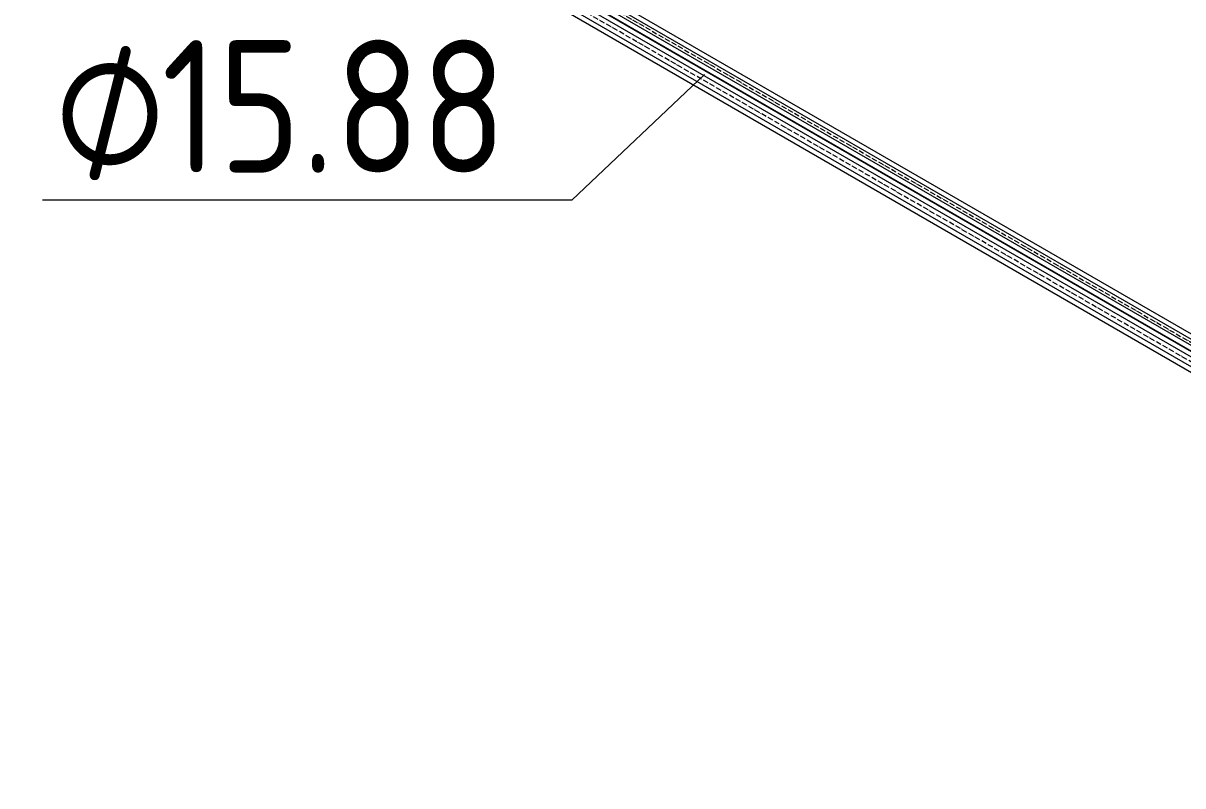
# Model space of a CAD drawing. Header units: millimetres. Extents: x -88595 to 880822, y -1054509 to -148035.
# Drawn here: x 390390 to 392578, y -328621 to -327183 of the extents above; entities that cross this region are included whole.
import ezdxf

# ---------------------------------------------------------------- set-up
doc = ezdxf.new("R2010")
doc.units = ezdxf.units.MM
doc.linetypes.add('$12$ADSK_Осевая', pattern=[14, 10, -2, 0, -2])
for name, color, linetype, lineweight in [('Изоляция', 7, 'Continuous', 18), ('Марки', 7, 'Continuous', 20), ('Трубопровод', 7, 'Continuous', 18)]:
    doc.layers.add(name, color=color, linetype=linetype, lineweight=lineweight)
doc.styles.add('$10$GOST Common', font='GOST_Common.ttf', dxfattribs={"width": 0.9, "height": 250})
doc.styles.add('$6$GOST Common_1', font='GOST_Common.ttf', dxfattribs={"width": 0.9, "height": 250})

# ---------------------------------------------------------------- blocks, each defined once
blk = doc.blocks.new('$0$ADSK_M_Трубы - Диаметр_10-3265709-В_ОВ3_1')
at = {"layer": 'Марки'}
blk.add_line((-18838.4, 4128.3), (-17838.4, 4128.3), dxfattribs=at)

msp = doc.modelspace()

# ---------------------------------------------------------------- linework, layer by layer
at = {"layer": 'Изоляция', "color": 190, "true_color": 0x8000ff}
for p, q in [((393961.3, -328558.4), (389742.3, -326122.6)), ((389725.9, -326145), (393947.5, -328582.3))]:
    msp.add_line(p, q, dxfattribs=at)
at = {"layer": 'Изоляция', "color": 134, "true_color": 0x00a6a6}
for p, q in [((393962.2, -328592.1), (389756.1, -326163.7)), ((389736.4, -326191.4), (393945.3, -328621.4))]:
    msp.add_line(p, q, dxfattribs=at)
at = {"layer": 'Марки'}
msp.add_line((391675.5, -327279.5), (391426.1, -327516.3), dxfattribs=at)
at = {"layer": 'Трубопровод', "color": 190, "true_color": 0x8000ff}
for p, q in [((389730.4, -326137.2), (393952, -328574.5)), ((393956.8, -328566.2), (389735.2, -326128.9))]:
    msp.add_line(p, q, dxfattribs=at)
at = {"layer": 'Трубопровод', "color": 190, "linetype": '$12$ADSK_Осевая', "true_color": 0x8000ff}
msp.add_line((389732.8, -326133), (393954.4, -328570.4), dxfattribs=at)
msp.add_line((389732.8, -326133), (393954.4, -328570.4), dxfattribs=at)
at = {"layer": 'Трубопровод', "color": 134, "true_color": 0x00a6a6}
for p, q in [((393957.7, -328599.9), (389748.8, -326169.8)), ((389740.9, -326183.6), (393949.8, -328613.6))]:
    msp.add_line(p, q, dxfattribs=at)
at = {"layer": 'Трубопровод', "color": 134, "linetype": '$12$ADSK_Осевая', "true_color": 0x00a6a6}
msp.add_line((393953.7, -328606.7), (389744.8, -326176.7), dxfattribs=at)
msp.add_line((393953.7, -328606.7), (389744.8, -326176.7), dxfattribs=at)

# ---------------------------------------------------------------- block references
at = {"layer": 'Марки'}
msp.add_blockref('$0$ADSK_M_Трубы - Диаметр_10-3265709-В_ОВ3_1', (409264.5, -331644.6), dxfattribs=at)

# ---------------------------------------------------------------- texts
at = {"layer": 'Марки', "lineweight": 9, "char_height": 250, "attachment_point": 1}
for s, insert, width, style in [('15.88', (390651, -327214.7), 800.886, '$10$GOST Common'), ('\\fGOST Common|b0|i0|c254|p34|;\\W.9;⌀', (390448.6, -327214.7), 245.316, '$6$GOST Common_1')]:
    msp.add_mtext(s, dxfattribs=dict(at, insert=insert, width=width, style=style))

doc.saveas('drawing.dxf')
